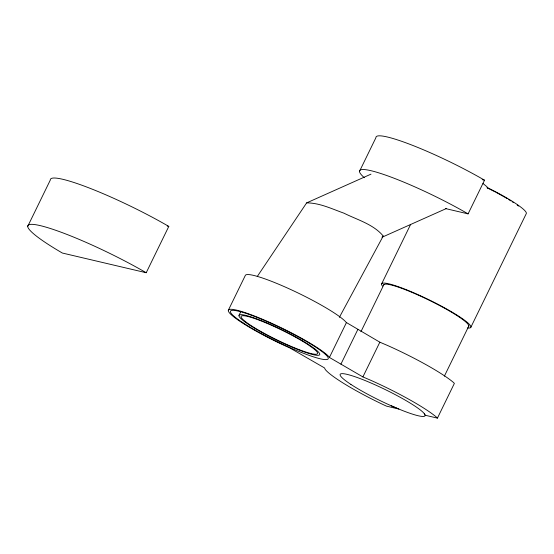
<?xml version="1.0" encoding="UTF-8"?>
<svg xmlns="http://www.w3.org/2000/svg" width="554" height="554" viewBox="0 0 554 554"><rect width="100%" height="100%" fill="white"/><g stroke="black" fill="none" stroke-linecap="round" stroke-linejoin="round"><path stroke-width="0.83" d="M27.7 226.42L50.289 180.098A85.039 10.955 26 0 1 90.115 188.339A85.039 10.955 26 0 1 168.797 226.42L146.208 272.741L62.353 253.033A85.039 10.955 26 0 1 40.193 225.61A85.039 10.955 26 0 1 146.208 272.741M228.373 310.185L245.318 275.442A56.695 7.299 26 0 1 292.464 290.331A56.695 7.299 26 0 1 346.271 322.47L379.843 342.185L387.578 345.495A64.963 8.365 26 0 1 453.373 382.385L454.377 383.375L437.438 418.118L425.098 415.216L424.246 413.561M238.996 315.351L240.81 311.639M359.463 171.421L375.896 137.731A77.955 10.041 26 0 1 412.405 145.287A77.955 10.041 26 0 1 484.528 180.195L468.095 213.879L445.534 208.581M437.438 418.118L436.427 417.12A64.963 8.365 26 0 0 370.633 380.231L362.898 376.921L329.422 357.455L346.368 322.712M340.925 364.144L357.87 329.401M381.637 283.863L410.687 224.308M360.924 331.721L383.998 284.417M362.898 376.921L379.843 342.185M444.37 376.166L468.954 325.759M470.845 327.276L526.3 213.574A49.604 6.392 26 0 0 495.643 191.795L487.52 187.667M339.353 317.366L383.223 236.018C373.479 224.259 357.275 219.827 343.944 213.179C331.874 208.893 319.679 202.861 306.639 202.882L257.257 276.508M383.223 236.018L381.99 237.264L446.344 208.539M306.639 202.882L370.986 174.15M482.195 179.648L484.528 180.195M167.246 226.06L168.797 226.42M391.304 405.819L398.852 409.046L386.512 406.144L383.167 404.607A64.963 8.365 26 0 1 325.337 369.587L324.464 367.891L289.797 347.919A56.695 7.299 26 0 1 229.377 312.775A56.695 7.299 26 0 1 268.905 322.061A56.695 7.299 26 0 1 329.325 357.205L329.422 357.455M486.98 187.737L494.978 191.795M482.984 183.499L486.959 186.753L487.825 188.166M382.516 286.127A49.604 6.392 26 0 1 430.673 300.621A49.604 6.392 26 0 1 467.306 327.982M383.763 284.894A47.242 6.087 26 0 1 428.616 299.956A47.242 6.087 26 0 1 468.719 326.237M495.726 192.196A47.242 6.087 26 0 1 504.992 197.342M505.754 197.792A47.242 6.087 26 0 1 507.256 198.678M508.724 199.565A47.242 6.087 26 0 1 510.823 200.86M512.152 201.704A47.242 6.087 26 0 1 513.413 202.515M517.187 205.098A47.242 6.087 26 0 1 518.496 206.06M364.324 177.709A77.955 10.041 26 0 1 385.362 175.036A77.955 10.041 26 0 1 468.095 213.879M313.529 348.577L307.892 344.574A42.52 5.478 26 0 0 244.155 315.78A42.52 5.478 26 0 0 280.559 341.645A42.52 5.478 26 0 0 313.529 348.577M350.89 384.4A47.242 6.087 26 0 0 423.021 416.463A47.242 6.087 26 0 0 373.895 384.275A47.242 6.087 26 0 0 350.89 384.4M242.881 322.747A54.334 6.994 26 0 0 325.835 359.622A54.334 6.994 26 0 0 269.341 322.601A54.334 6.994 26 0 0 242.881 322.747M249.224 324.873A44.881 5.782 26 0 0 317.747 355.336A44.881 5.782 26 0 0 271.079 324.755A44.881 5.782 26 0 0 249.224 324.873"/></g></svg>
